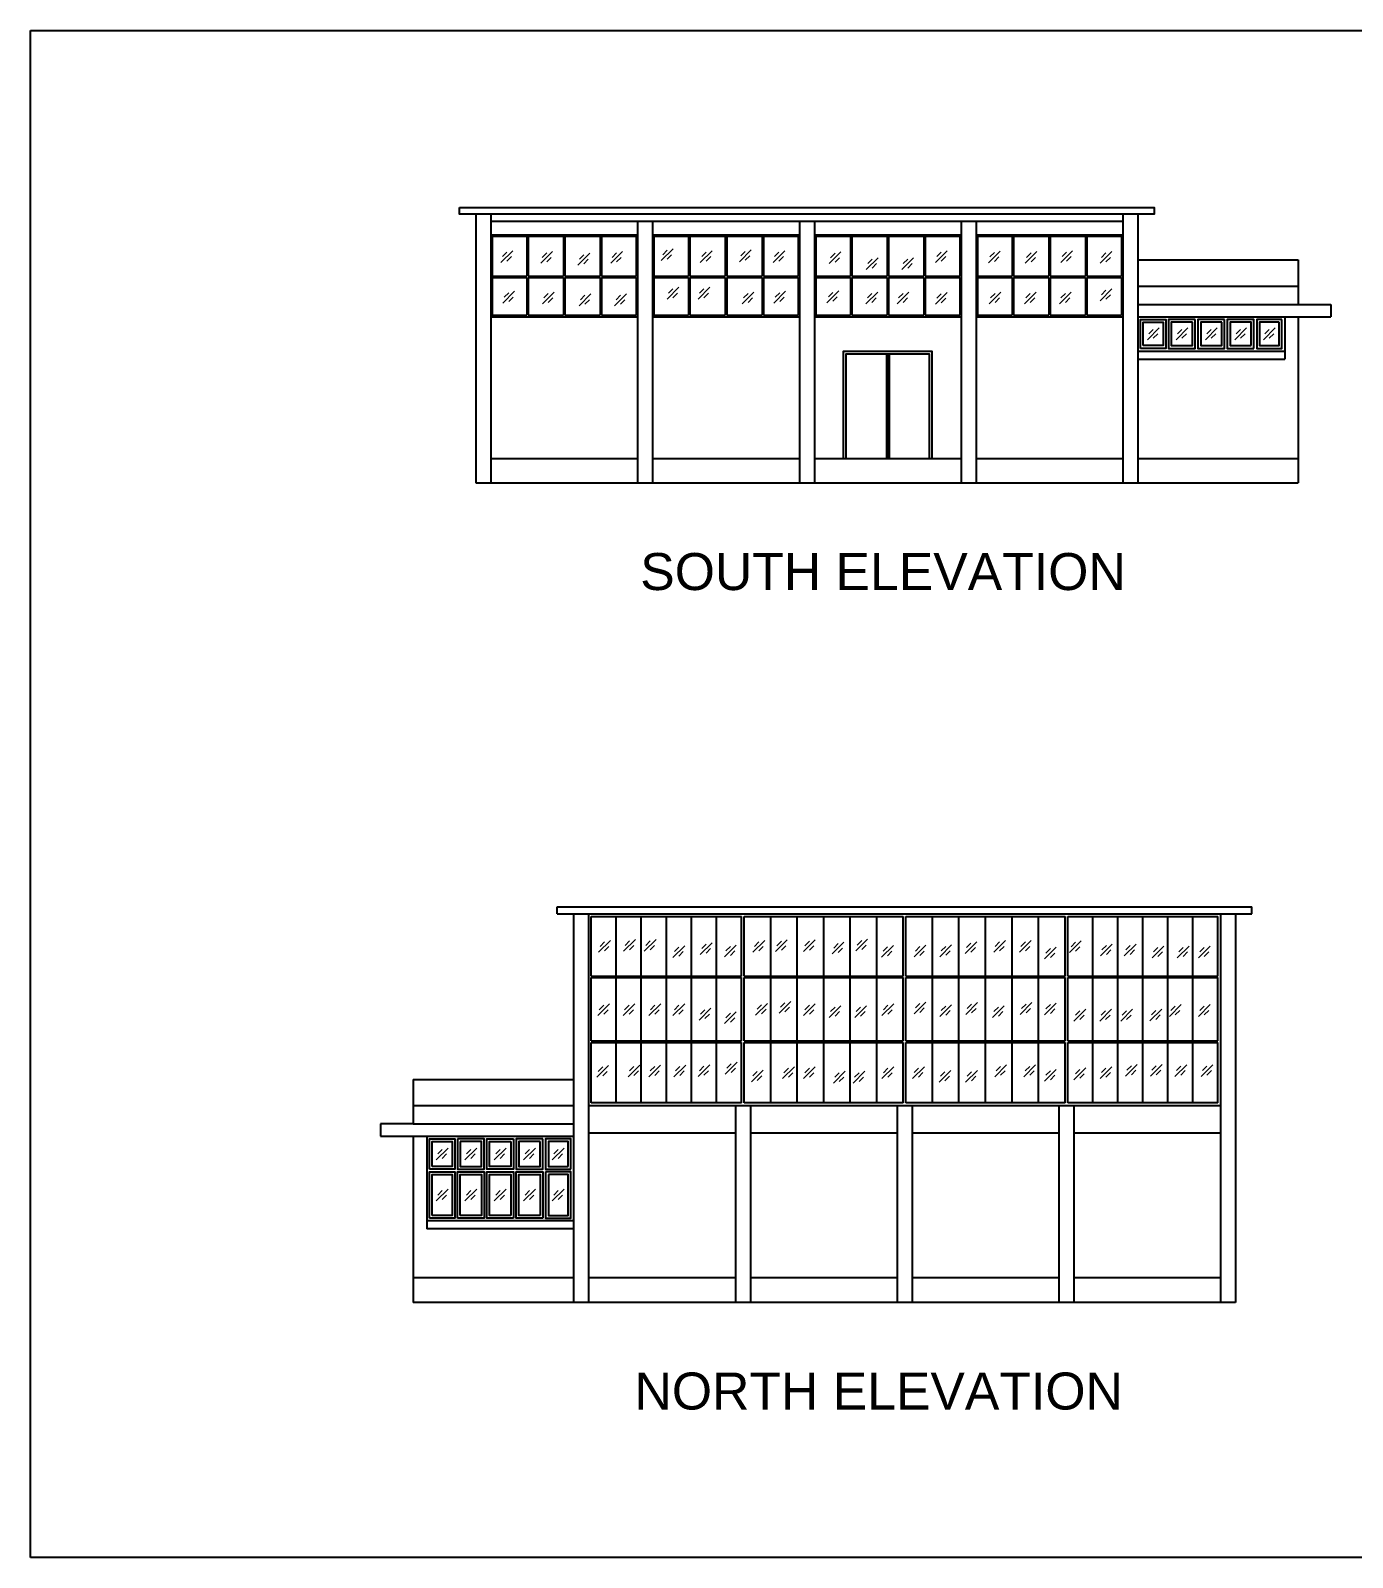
# Model space of a CAD drawing. Header units: inches. Extents: x -6800 to 96653, y -25814 to 17379.
# Drawn here: x 9906 to 10878, y -6942 to -5819 of the extents above; entities that cross this region are included whole.
import ezdxf

# ---------------------------------------------------------------- set-up
doc = ezdxf.new("R2010")
doc.units = ezdxf.units.IN
doc.header["$MEASUREMENT"] = 0
doc.linetypes.add('ACAD_ISO02W100', pattern=[15, 12, -3])
doc.layers.add('A-Windows', color=7, linetype='Continuous')
doc.layers.add('Opening elevation', color=130, linetype='Continuous', lineweight=9)
doc.layers.add('Sec line', color=7, linetype='ACAD_ISO02W100', lineweight=13)
doc.styles.get("Standard").update_dxf_attribs({"font": 'arial.ttf'})

# ---------------------------------------------------------------- blocks, each defined once
blk = doc.blocks.new('B')
at = {"layer": 'A-Windows', "true_color": 0x000000, "transparency": 33554687}
h = blk.add_hatch(dxfattribs=at)
h.set_pattern_fill('STEEL', color=18, scale=0.02)
h.set_pattern_definition([(45, (10791.404117, -2042.976396), (-0.044901281, 0.044901281), []), (45, (10791.404117, -2042.944646), (-0.044901281, 0.044901281), [])])
h.paths.add_polyline_path([(10797.9, -2042.4), (10779.5, -2042.4), (10779.5, -2043.4), (10797.9, -2043.4)])
h.paths.add_polyline_path([(10816.3, -2042.4), (10797.9, -2042.4), (10797.9, -2043.4), (10816.3, -2043.4)])
h.paths.add_polyline_path([(10834.7, -2042.4), (10816.3, -2042.4), (10816.3, -2043.4), (10834.7, -2043.4)])
h.paths.add_polyline_path([(10853.1, -2042.4), (10834.7, -2042.4), (10834.7, -2043.4), (10853.1, -2043.4)])
h.paths.add_polyline_path([(10853.1, -1994.8), (10834.7, -1994.8), (10834.7, -1995.8), (10853.1, -1995.8)])
h.paths.add_polyline_path([(10834.7, -1994.8), (10816.3, -1994.8), (10816.3, -1995.8), (10834.7, -1995.8)])
h.paths.add_polyline_path([(10816.3, -1994.8), (10797.9, -1994.8), (10797.9, -1995.8), (10816.3, -1995.8)])
h.paths.add_polyline_path([(10797.9, -1994.8), (10779.5, -1994.8), (10779.5, -1995.8), (10797.9, -1995.8)])
h.paths.add_polyline_path([(10912.6, -1994.8), (10893.1, -1994.8), (10893.1, -1995.8), (10912.6, -1995.8)])
h.paths.add_polyline_path([(10932.1, -1994.8), (10912.6, -1994.8), (10912.6, -1995.8), (10932.1, -1995.8)])
h.paths.add_polyline_path([(10951.6, -1994.8), (10932.1, -1994.8), (10932.1, -1995.8), (10951.6, -1995.8)])
h.paths.add_polyline_path([(10971.1, -1994.8), (10951.6, -1994.8), (10951.6, -1995.8), (10971.1, -1995.8)])
h.paths.add_polyline_path([(10912.6, -2042.4), (10893.1, -2042.4), (10893.1, -2043.4), (10912.6, -2043.4)])
h.paths.add_polyline_path([(10932.1, -2042.4), (10912.6, -2042.4), (10912.6, -2043.4), (10932.1, -2043.4)])
h.paths.add_polyline_path([(10951.6, -2042.4), (10932.1, -2042.4), (10932.1, -2043.4), (10951.6, -2043.4)])
h.paths.add_polyline_path([(10971.1, -2042.4), (10951.6, -2042.4), (10951.6, -2043.4), (10971.1, -2043.4)])
h.paths.add_polyline_path([(11031.6, -2042.4), (11012.1, -2042.4), (11012.1, -2043.4), (11031.6, -2043.4)])
h.paths.add_polyline_path([(11051.1, -2042.4), (11031.6, -2042.4), (11031.6, -2043.4), (11051.1, -2043.4)])
h.paths.add_polyline_path([(11070.6, -2042.4), (11051.1, -2042.4), (11051.1, -2043.4), (11070.6, -2043.4)])
h.paths.add_polyline_path([(11090.1, -2042.4), (11070.6, -2042.4), (11070.6, -2043.4), (11090.1, -2043.4)])
h.paths.add_polyline_path([(11090.1, -1994.8), (11070.6, -1994.8), (11070.6, -1995.8), (11090.1, -1995.8)])
h.paths.add_polyline_path([(11070.6, -1994.8), (11051.1, -1994.8), (11051.1, -1995.8), (11070.6, -1995.8)])
h.paths.add_polyline_path([(11051.1, -1994.8), (11031.6, -1994.8), (11031.6, -1995.8), (11051.1, -1995.8)])
h.paths.add_polyline_path([(11031.6, -1994.8), (11012.1, -1994.8), (11012.1, -1995.8), (11031.6, -1995.8)])
h.paths.add_polyline_path([(11148.4, -1994.8), (11130, -1994.8), (11130, -1995.8), (11148.4, -1995.8)])
h.paths.add_polyline_path([(11166.8, -1994.8), (11148.4, -1994.8), (11148.4, -1995.8), (11166.8, -1995.8)])
h.paths.add_polyline_path([(11185.2, -1994.8), (11166.8, -1994.8), (11166.8, -1995.8), (11185.2, -1995.8)])
h.paths.add_polyline_path([(11203.6, -1994.8), (11185.2, -1994.8), (11185.2, -1995.8), (11203.6, -1995.8)])
h.paths.add_polyline_path([(11203.6, -2042.4), (11185.2, -2042.4), (11185.2, -2043.4), (11203.6, -2043.4)])
h.paths.add_polyline_path([(11185.2, -2042.4), (11166.8, -2042.4), (11166.8, -2043.4), (11185.2, -2043.4)])
h.paths.add_polyline_path([(11166.8, -2042.4), (11148.4, -2042.4), (11148.4, -2043.4), (11166.8, -2043.4)])
h.paths.add_polyline_path([(11148.4, -2042.4), (11130, -2042.4), (11130, -2043.4), (11148.4, -2043.4)])
at = {"layer": 'A-Windows'}
for p, q in [((10736.1, -1943.8), (11247.1, -1943.8)), ((10736.1, -1948.8), (10736.1, -1943.8)), ((10736.1, -1948.8), (11247.1, -1948.8)), ((10748.1, -1948.8), (10748.1, -2234.7)), ((10759.1, -1948.8), (10759.1, -2234.7)), ((10761.1, -1950.8), (10871.6, -1950.8)), ((10761.1, -1994.8), (10761.1, -1950.8)), ((10779.5, -2088), (10779.5, -1950.8)), ((10797.9, -2088), (10797.9, -1950.8)), ((10816.3, -2088), (10816.3, -1950.8)), ((10834.7, -2088), (10834.7, -1950.8)), ((10853.1, -2088), (10853.1, -1950.8)), ((10871.6, -1994.8), (10871.6, -1950.8)), ((10873.6, -1994.8), (10873.6, -1950.8)), ((10873.6, -1950.8), (10990.6, -1950.8)), ((10893.1, -2088), (10893.1, -1950.8)), ((10912.6, -2088), (10912.6, -1950.8)), ((10932.1, -2088), (10932.1, -1950.8)), ((10951.6, -2088), (10951.6, -1950.8)), ((10971.1, -2088), (10971.1, -1950.8)), ((10990.6, -1994.8), (10990.6, -1950.8)), ((10992.6, -1994.8), (10992.6, -1950.8)), ((10992.6, -1950.8), (11109.6, -1950.8)), ((11012.1, -2088), (11012.1, -1950.8)), ((11031.6, -2088), (11031.6, -1950.8)), ((11051.1, -2088), (11051.1, -1950.8)), ((11070.6, -2088), (11070.6, -1950.8)), ((11090.1, -2088), (11090.1, -1950.8)), ((11109.6, -1994.8), (11109.6, -1950.8)), ((11111.6, -1994.8), (11111.6, -1950.8)), ((11111.6, -1950.8), (11222.1, -1950.8)), ((11130, -2088), (11130, -1950.8)), ((11148.4, -2088), (11148.4, -1950.8)), ((11166.8, -2088), (11166.8, -1950.8)), ((11185.2, -2088), (11185.2, -1950.8)), ((11203.6, -2088), (11203.6, -1950.8)), ((11222.1, -1994.8), (11222.1, -1950.8)), ((11224.1, -1948.8), (11224.1, -2234.7)), ((11235.1, -1948.8), (11235.1, -2234.7)), ((11247.1, -1948.8), (11247.1, -1943.8)), ((10761.1, -1994.8), (10871.6, -1994.8)), ((10761.1, -1995.8), (10871.6, -1995.8)), ((10761.1, -2042.4), (10761.1, -1995.8)), ((10871.6, -2042.4), (10871.6, -1995.8)), ((10873.6, -1994.8), (10990.6, -1994.8)), ((10873.6, -2042.4), (10873.6, -1995.8)), ((10873.6, -1995.8), (10990.6, -1995.8)), ((10990.6, -2042.4), (10990.6, -1995.8)), ((10992.6, -1994.8), (11109.6, -1994.8)), ((10992.6, -2042.4), (10992.6, -1995.8)), ((10992.6, -1995.8), (11109.6, -1995.8)), ((11109.6, -2042.4), (11109.6, -1995.8)), ((11111.6, -1994.8), (11222.1, -1994.8)), ((11111.6, -2042.4), (11111.6, -1995.8)), ((11111.6, -1995.8), (11222.1, -1995.8)), ((11222.1, -2042.4), (11222.1, -1995.8)), ((10761.1, -2042.4), (10871.6, -2042.4)), ((10761.1, -2043.4), (10871.6, -2043.4)), ((10761.1, -2088), (10761.1, -2043.4)), ((10871.6, -2088), (10871.6, -2043.4)), ((10873.6, -2042.4), (10990.6, -2042.4)), ((10873.6, -2088), (10873.6, -2043.4)), ((10873.6, -2043.4), (10990.6, -2043.4)), ((10990.6, -2042.4), (10990.6, -2034.9)), ((10990.6, -2088), (10990.6, -2043.4)), ((10990.6, -2061.7), (10990.6, -2043.4)), ((10992.6, -2042.4), (11109.6, -2042.4)), ((10992.6, -2088), (10992.6, -2043.4)), ((10992.6, -2043.4), (11109.6, -2043.4)), ((11109.6, -2042.4), (11109.6, -2034.9)), ((11109.6, -2088), (11109.6, -2043.4)), ((11109.6, -2061.7), (11109.6, -2043.4)), ((11111.6, -2042.4), (11222.1, -2042.4)), ((11111.6, -2088), (11111.6, -2043.4)), ((11111.6, -2043.4), (11222.1, -2043.4)), ((11222.1, -2088), (11222.1, -2043.4)), ((10871.6, -2088), (10871.6, -2062.7)), ((10873.6, -2088), (10873.6, -2062.7)), ((10630.1, -2070.7), (10630.1, -2103.4)), ((10630.1, -2070.7), (10748.1, -2070.7)), ((10871.6, -2088), (10761.1, -2088)), ((10878.1, -2088), (10873.6, -2088)), ((10990.6, -2088), (10878.1, -2088)), ((11109.6, -2088), (10992.6, -2088)), ((11116.1, -2088), (11111.6, -2088)), ((11222.1, -2088), (11116.1, -2088)), ((10630.1, -2089.9), (10748.1, -2089.9)), ((10748.1, -2090), (10630.1, -2090)), ((10759.1, -2089.9), (11224.1, -2089.9)), ((10878.1, -2090), (10759.1, -2090)), ((10867.1, -2090), (10867.1, -2234.7)), ((10878.1, -2090), (10872.6, -2090)), ((10873.6, -2090), (10873.6, -2089.9)), ((10878.1, -2090), (10878.1, -2234.7)), ((11116.1, -2090), (10878.1, -2090)), ((10986.1, -2090), (10986.1, -2234.7)), ((10997.1, -2090), (10997.1, -2234.7)), ((11105.1, -2090), (11105.1, -2234.7)), ((11116.1, -2090), (11116.1, -2234.7)), ((11224.1, -2090), (11116.1, -2090)), ((10630.1, -2103.4), (10606.1, -2103.4)), ((10606.1, -2103.4), (10606.1, -2112.4)), ((10630.1, -2103.4), (10748.1, -2103.4)), ((10867.1, -2110.2), (10759.1, -2110.2)), ((10986.1, -2110.2), (10878.1, -2110.2)), ((11105.1, -2110.2), (10997.1, -2110.2)), ((11224.1, -2110.2), (11116.1, -2110.2)), ((10606.1, -2112.4), (10630.1, -2112.4)), ((10630.1, -2112.4), (10630.1, -2234.7)), ((10630.1, -2112.4), (10630.1, -2234.7)), ((10630.1, -2112.4), (10748.1, -2112.4)), ((10640.1, -2112.4), (10640.1, -2174.7)), ((10748.1, -2112.4), (10748.1, -2136.7)), ((10748.1, -2174.7), (10640.1, -2174.7)), ((10640.1, -2174.7), (10640.1, -2180.7)), ((10748.1, -2180.7), (10640.1, -2180.7)), ((10748.1, -2216.7), (10630.1, -2216.7)), ((10867.1, -2216.7), (10759.1, -2216.7)), ((10986.1, -2216.7), (10878.1, -2216.7)), ((11105.1, -2216.7), (10997.1, -2216.7)), ((11224.1, -2216.7), (11116.1, -2216.7)), ((11235.1, -2234.7), (10630.1, -2234.7))]:
    blk.add_line(p, q, dxfattribs=at)
for points in [[(10642.1, -2136.7), (10642.1, -2114.4), (10660.7, -2114.4), (10660.7, -2136.7)], [(10644.1, -2134.7), (10644.1, -2116.4), (10658.7, -2116.4), (10658.7, -2134.7)], [(10662.7, -2114.4), (10662.7, -2136.7), (10682.3, -2136.7), (10682.3, -2114.4)], [(10664.7, -2116.4), (10664.7, -2134.7), (10680.3, -2134.7), (10680.3, -2116.4)], [(10703.9, -2114.4), (10703.9, -2136.7), (10684.3, -2136.7), (10684.3, -2114.4)], [(10701.9, -2116.4), (10701.9, -2134.7), (10686.3, -2134.7), (10686.3, -2116.4)], [(10725.5, -2114.4), (10705.9, -2114.4), (10705.9, -2136.7), (10725.5, -2136.7)], [(10723.5, -2116.4), (10707.9, -2116.4), (10707.9, -2134.7), (10723.5, -2134.7)], [(10746.1, -2136.7), (10746.1, -2114.4), (10727.5, -2114.4), (10727.5, -2136.7)], [(10744.1, -2134.7), (10744.1, -2116.4), (10729.5, -2116.4), (10729.5, -2134.7)], [(10642.1, -2172.7), (10642.1, -2138.7), (10660.7, -2138.7), (10660.7, -2172.7)], [(10644.1, -2170.7), (10644.1, -2140.7), (10658.7, -2140.7), (10658.7, -2170.7)], [(10662.7, -2172.7), (10662.7, -2138.7), (10682.3, -2138.7), (10682.3, -2172.7)], [(10664.7, -2170.7), (10664.7, -2140.7), (10680.3, -2140.7), (10680.3, -2170.7)], [(10703.9, -2172.7), (10684.3, -2172.7), (10684.3, -2138.7), (10703.9, -2138.7)], [(10701.9, -2170.7), (10686.3, -2170.7), (10686.3, -2140.7), (10701.9, -2140.7)], [(10725.5, -2172.7), (10705.9, -2172.7), (10705.9, -2138.7), (10725.5, -2138.7)], [(10723.5, -2170.7), (10707.9, -2170.7), (10707.9, -2140.7), (10723.5, -2140.7)], [(10727.5, -2138.7), (10727.5, -2172.7), (10746.1, -2172.7), (10746.1, -2138.7)], [(10729.5, -2140.7), (10729.5, -2170.7), (10744.1, -2170.7), (10744.1, -2140.7)]]:
    blk.add_lwpolyline(points, close=True, dxfattribs=at)
at = {"layer": 'Opening elevation', "transparency": 33554628}
for p, q in [((10766.4, -1977.1), (10775.1, -1968.5)), ((10767.5, -1972.8), (10770.7, -1969.5)), ((10770.7, -1976.1), (10774, -1972.8)), ((10784.8, -1976.4), (10793.5, -1967.8)), ((10785.9, -1972.1), (10789.2, -1968.8)), ((10789.2, -1975.4), (10792.4, -1972.1)), ((10800.1, -1976.4), (10808.7, -1967.8)), ((10801.1, -1972.1), (10804.4, -1968.8)), ((10804.4, -1975.4), (10807.7, -1972.1)), ((10821.1, -1981), (10829.8, -1972.4)), ((10822.2, -1976.7), (10825.4, -1973.4)), ((10825.4, -1980), (10828.7, -1976.7)), ((10841.2, -1978.7), (10849.9, -1970.1)), ((10842.3, -1974.4), (10845.6, -1971.1)), ((10845.6, -1977.7), (10848.8, -1974.4)), ((10859.1, -1980.5), (10867.7, -1971.8)), ((10860.1, -1976.1), (10863.4, -1972.8)), ((10863.4, -1979.4), (10866.7, -1976.1)), ((10880, -1977.1), (10888.7, -1968.5)), ((10881.1, -1972.8), (10884.4, -1969.5)), ((10884.4, -1976.1), (10887.6, -1972.8)), ((10896.6, -1976.7), (10905.2, -1968)), ((10897.6, -1972.3), (10900.9, -1969.1)), ((10900.9, -1975.6), (10904.2, -1972.3)), ((10917.2, -1976.7), (10925.8, -1968)), ((10918.2, -1972.3), (10921.5, -1969.1)), ((10921.5, -1975.6), (10924.8, -1972.3)), ((10938.3, -1978.4), (10947, -1969.8)), ((10939.4, -1974.1), (10942.7, -1970.8)), ((10942.7, -1977.4), (10946, -1974.1)), ((10955.8, -1976.1), (10964.4, -1967.4)), ((10956.8, -1971.8), (10960.1, -1968.5)), ((10960.1, -1975), (10963.4, -1971.8)), ((10974.6, -1980.7), (10983.3, -1972.1)), ((10975.7, -1976.4), (10979, -1973.1)), ((10979, -1979.7), (10982.2, -1976.4)), ((10998.5, -1980.6), (11007.2, -1971.9)), ((10999.6, -1976.3), (11002.9, -1973)), ((11002.9, -1979.5), (11006.1, -1976.3)), ((11017.5, -1980.4), (11026.2, -1971.7)), ((11018.6, -1976.1), (11021.8, -1972.8)), ((11021.8, -1979.3), (11025.1, -1976.1)), ((11036.1, -1978), (11044.7, -1969.4)), ((11037.1, -1973.7), (11040.4, -1970.4)), ((11040.4, -1977), (11043.7, -1973.7)), ((11057.2, -1977.1), (11065.9, -1968.5)), ((11058.3, -1972.8), (11061.5, -1969.5)), ((11061.5, -1976.1), (11064.8, -1972.8)), ((11076.1, -1977.1), (11084.8, -1968.5)), ((11077.2, -1972.8), (11080.5, -1969.5)), ((11080.5, -1976.1), (11083.7, -1972.8)), ((11094.5, -1982), (11103.2, -1973.4)), ((11095.6, -1977.7), (11098.9, -1974.4)), ((11113, -1977.4), (11121.6, -1968.8)), ((11114, -1973.1), (11117.3, -1969.8)), ((11117.3, -1976.4), (11120.6, -1973.1)), ((11135.7, -1979.8), (11144.4, -1971.1)), ((11136.8, -1975.4), (11140, -1972.2)), ((11140, -1978.7), (11143.3, -1975.4)), ((11153.2, -1979.8), (11161.9, -1971.1)), ((11154.3, -1975.4), (11157.5, -1972.2)), ((11157.5, -1978.7), (11160.8, -1975.4)), ((11173.6, -1981.2), (11182.2, -1972.6)), ((11174.6, -1976.9), (11177.9, -1973.6)), ((11192.2, -1981.2), (11200.9, -1972.6)), ((11193.3, -1976.9), (11196.6, -1973.6)), ((11207.7, -1981.2), (11216.3, -1972.6)), ((11208.7, -1976.9), (11212, -1973.6)), ((11098.9, -1981), (11102.1, -1977.7)), ((11177.9, -1980.2), (11181.2, -1976.9)), ((11196.6, -1980.2), (11199.8, -1976.9)), ((11212, -1980.2), (11215.3, -1976.9)), ((10765.8, -2023.7), (10774.5, -2015)), ((10766.9, -2019.4), (10770.2, -2016.1)), ((10770.2, -2022.6), (10773.4, -2019.4)), ((10784.5, -2023.7), (10793.2, -2015)), ((10785.6, -2019.4), (10788.9, -2016.1)), ((10788.9, -2022.6), (10792.1, -2019.4)), ((10803.5, -2023.7), (10812.2, -2015)), ((10804.6, -2019.4), (10807.9, -2016.1)), ((10807.9, -2022.6), (10811.1, -2019.4)), ((10821.1, -2023.7), (10829.8, -2015)), ((10822.2, -2019.4), (10825.4, -2016.1)), ((10825.4, -2022.6), (10828.7, -2019.4)), ((10840.4, -2027), (10849, -2018.3)), ((10841.4, -2022.6), (10844.7, -2019.4)), ((10859.1, -2029.6), (10867.7, -2021)), ((10882, -2023.4), (10890.7, -2014.8)), ((10883.1, -2019.1), (10886.4, -2015.8)), ((10886.4, -2022.4), (10889.7, -2019.1)), ((10899.2, -2021.9), (10907.8, -2013.3)), ((10900.2, -2017.6), (10903.5, -2014.3)), ((10903.5, -2020.9), (10906.8, -2017.6)), ((10917.2, -2023.7), (10925.8, -2015)), ((10918.2, -2019.4), (10921.5, -2016.1)), ((10921.5, -2022.6), (10924.8, -2019.4)), ((10936, -2025.1), (10944.7, -2016.5)), ((10937.1, -2020.8), (10940.4, -2017.5)), ((10940.4, -2024.1), (10943.6, -2020.8)), ((10954.9, -2025.1), (10963.6, -2016.5)), ((10956, -2020.8), (10959.2, -2017.5)), ((10959.2, -2024.1), (10962.5, -2020.8)), ((10974.9, -2023.7), (10983.6, -2015)), ((10976, -2019.4), (10979.2, -2016.1)), ((10979.2, -2022.6), (10982.5, -2019.4)), ((10998.5, -2022.4), (11007.2, -2013.8)), ((10999.6, -2018.1), (11002.9, -2014.8)), ((11002.9, -2021.4), (11006.1, -2018.1)), ((11017.5, -2024.5), (11026.2, -2015.8)), ((11018.6, -2020.1), (11021.8, -2016.8)), ((11021.8, -2023.4), (11025.1, -2020.1)), ((11036.6, -2022.8), (11045.3, -2014.1)), ((11037.7, -2018.5), (11040.9, -2015.2)), ((11040.9, -2021.7), (11044.2, -2018.5)), ((11056.3, -2025.2), (11064.9, -2016.5)), ((11057.3, -2020.8), (11060.6, -2017.6)), ((11060.6, -2024.1), (11063.9, -2020.8)), ((11076.7, -2022.8), (11085.3, -2014.1)), ((11077.7, -2018.5), (11081, -2015.2)), ((11081, -2021.7), (11084.3, -2018.5)), ((11094.5, -2023.2), (11103.2, -2014.5)), ((11095.6, -2018.8), (11098.9, -2015.6)), ((11098.9, -2022.1), (11102.1, -2018.8)), ((11116.2, -2027.8), (11124.9, -2019.1)), ((11117.2, -2023.5), (11120.5, -2020.2)), ((11135.1, -2027.8), (11143.8, -2019.1)), ((11136.2, -2023.5), (11139.5, -2020.2)), ((11150.6, -2027.8), (11159.2, -2019.1)), ((11151.6, -2023.5), (11154.9, -2020.2)), ((11172.1, -2027.6), (11180.8, -2018.9)), ((11173.2, -2023.2), (11176.5, -2020)), ((11186.4, -2024.3), (11195.1, -2015.6)), ((11187.5, -2020), (11190.7, -2016.7)), ((11190.7, -2023.2), (11194, -2020)), ((11207.7, -2024.3), (11216.3, -2015.6)), ((11208.7, -2020), (11212, -2016.7)), ((11212, -2023.2), (11215.3, -2020)), ((10844.7, -2025.9), (10848, -2022.6)), ((10860.1, -2025.3), (10863.4, -2022)), ((10863.4, -2028.6), (10866.7, -2025.3)), ((11120.5, -2026.7), (11123.8, -2023.5)), ((11139.5, -2026.7), (11142.7, -2023.5)), ((11154.9, -2026.7), (11158.2, -2023.5)), ((11176.5, -2026.5), (11179.7, -2023.2)), ((10765.2, -2069.1), (10773.8, -2060.5)), ((10766.2, -2064.8), (10769.5, -2061.5)), ((10769.5, -2068.1), (10772.8, -2064.8)), ((10788.1, -2068.8), (10796.8, -2060.1)), ((10789.2, -2064.4), (10792.5, -2061.2)), ((10792.5, -2067.7), (10795.7, -2064.4)), ((10803.5, -2068.8), (10812.1, -2060.1)), ((10804.5, -2064.4), (10807.8, -2061.2)), ((10807.8, -2067.7), (10811.1, -2064.4)), ((10821.9, -2068.8), (10830.6, -2060.1)), ((10823, -2064.4), (10826.2, -2061.2)), ((10826.2, -2067.7), (10829.5, -2064.4)), ((10839.6, -2068.6), (10848.3, -2059.9)), ((10840.7, -2064.3), (10843.9, -2061)), ((10843.9, -2067.5), (10847.2, -2064.3)), ((10859.7, -2066.8), (10868.3, -2058.1)), ((10860.7, -2062.5), (10864, -2059.2)), ((10864, -2065.7), (10867.3, -2062.5)), ((10878.9, -2072.4), (10887.5, -2063.8)), ((10879.9, -2068.1), (10883.2, -2064.8)), ((10901.8, -2070.1), (10910.5, -2061.5)), ((10902.8, -2065.8), (10906.1, -2062.5)), ((10906.1, -2069.1), (10909.4, -2065.8)), ((10917.2, -2070.1), (10925.8, -2061.5)), ((10918.2, -2065.8), (10921.5, -2062.5)), ((10921.5, -2069.1), (10924.8, -2065.8)), ((10939.2, -2073.4), (10947.9, -2064.7)), ((10940.3, -2069.1), (10943.5, -2065.8)), ((10953.7, -2073.4), (10962.4, -2064.7)), ((10954.8, -2069.1), (10958.1, -2065.8)), ((10974.9, -2070.1), (10983.6, -2061.5)), ((10976, -2065.8), (10979.2, -2062.5)), ((10979.2, -2069.1), (10982.5, -2065.8)), ((10997.5, -2070), (11006.2, -2061.3)), ((10998.6, -2065.7), (11001.9, -2062.4)), ((11001.9, -2068.9), (11005.1, -2065.7)), ((11017, -2072.7), (11025.7, -2064.1)), ((11018, -2068.4), (11021.3, -2065.1)), ((11036.4, -2072.7), (11045.1, -2064.1)), ((11037.5, -2068.4), (11040.8, -2065.1)), ((11057.9, -2068.7), (11066.6, -2060)), ((11059, -2064.3), (11062.2, -2061.1)), ((11062.2, -2067.6), (11065.5, -2064.3)), ((11079.4, -2068.7), (11088, -2060)), ((11080.4, -2064.3), (11083.7, -2061.1)), ((11083.7, -2067.6), (11087, -2064.3)), ((11094.5, -2071.9), (11103.1, -2063.3)), ((11095.5, -2067.6), (11098.8, -2064.3)), ((11116.2, -2070.9), (11124.9, -2062.2)), ((11117.2, -2066.6), (11120.5, -2063.3)), ((11120.5, -2069.8), (11123.8, -2066.6)), ((11135.4, -2070), (11144.1, -2061.4)), ((11136.5, -2065.7), (11139.7, -2062.4)), ((11139.7, -2069), (11143, -2065.7)), ((11154.1, -2068.3), (11162.7, -2059.6)), ((11155.1, -2063.9), (11158.4, -2060.7)), ((11158.4, -2067.2), (11161.7, -2063.9)), ((11172.4, -2068.3), (11181.1, -2059.6)), ((11173.5, -2063.9), (11176.7, -2060.7)), ((11176.7, -2067.2), (11180, -2063.9)), ((11190.5, -2068.6), (11199.1, -2059.9)), ((11191.5, -2064.2), (11194.8, -2061)), ((11194.8, -2067.5), (11198.1, -2064.2)), ((11209.7, -2068.6), (11218.4, -2059.9)), ((11210.8, -2064.2), (11214, -2061)), ((11214, -2067.5), (11217.3, -2064.2)), ((10883.2, -2071.4), (10886.5, -2068.1)), ((10943.5, -2072.3), (10946.8, -2069.1)), ((10958.1, -2072.3), (10961.3, -2069.1)), ((11021.3, -2071.7), (11024.6, -2068.4)), ((11040.8, -2071.7), (11044, -2068.4)), ((11098.8, -2070.9), (11102.1, -2067.6)), ((10647, -2129.9), (10655.7, -2121.2)), ((10648.1, -2125.5), (10651.4, -2122.3)), ((10668.1, -2129.9), (10676.8, -2121.2)), ((10669.2, -2125.5), (10672.5, -2122.3)), ((10689.7, -2129.9), (10698.4, -2121.2)), ((10690.8, -2125.5), (10694.1, -2122.3)), ((10711.3, -2129.9), (10720, -2121.2)), ((10712.4, -2125.5), (10715.7, -2122.3)), ((10732.4, -2129.9), (10741.1, -2121.2)), ((10733.5, -2125.5), (10736.8, -2122.3)), ((10651.4, -2128.8), (10654.6, -2125.5)), ((10672.5, -2128.8), (10675.7, -2125.5)), ((10694.1, -2128.8), (10697.3, -2125.5)), ((10715.7, -2128.8), (10718.9, -2125.5)), ((10736.8, -2128.8), (10740, -2125.5)), ((10647, -2160), (10655.7, -2151.4)), ((10648.1, -2155.7), (10651.4, -2152.4)), ((10651.4, -2159), (10654.6, -2155.7)), ((10668.1, -2160), (10676.8, -2151.4)), ((10669.2, -2155.7), (10672.5, -2152.4)), ((10672.5, -2159), (10675.7, -2155.7)), ((10689.7, -2160), (10698.4, -2151.4)), ((10690.8, -2155.7), (10694.1, -2152.4)), ((10694.1, -2159), (10697.3, -2155.7)), ((10711.3, -2160), (10720, -2151.4)), ((10712.4, -2155.7), (10715.7, -2152.4)), ((10715.7, -2159), (10718.9, -2155.7)), ((10732.4, -2160), (10741.1, -2151.4)), ((10733.5, -2155.7), (10736.8, -2152.4)), ((10736.8, -2159), (10740, -2155.7))]:
    blk.add_line(p, q, dxfattribs=at)
at = {"layer": 'A-Windows'}
blk.add_text('NORTH ELEVATION', height=27.229, dxfattribs=at).set_placement((10792.9, -2313.5))

msp = doc.modelspace()

# ---------------------------------------------------------------- linework, layer by layer
for p, q in [((9905.6, -5818.7), (11489.6, -5818.7)), ((9905.6, -6941.9), (9905.6, -5818.7)), ((11489.6, -6941.9), (9905.6, -6941.9))]:
    msp.add_line(p, q)
at = {"layer": 'A-Windows'}
for p, q in [((10718.7, -5948.8), (10720.2, -5948.8)), ((10233.2, -5953.8), (10233.2, -6151.5)), ((10244.2, -5953.8), (10244.2, -6151.5)), ((10244.2, -5959), (10363.2, -5959)), ((10352.2, -5959), (10352.2, -6151.5)), ((10363.2, -5959), (10363.2, -6151.5)), ((10363.2, -5959), (10482.2, -5959)), ((10471.2, -5959), (10471.2, -6151.5)), ((10482.2, -5959), (10482.2, -6151.5)), ((10482.2, -5959), (10601.2, -5959)), ((10590.2, -5959), (10590.2, -6151.5)), ((10601.2, -5959), (10601.2, -6151.5)), ((10601.2, -5959), (10709.2, -5959)), ((10709.2, -5953.8), (10709.2, -6151.5)), ((10720.2, -5953.8), (10720.2, -6151.5)), ((10720.2, -5954.1), (10720.2, -6133.5)), ((10244.2, -5969), (10352.2, -5969)), ((10245.2, -5970), (10245.2, -5999.5)), ((10245.2, -5970), (10270.7, -5970)), ((10270.7, -5970), (10270.7, -5999.5)), ((10271.7, -5970), (10271.7, -5999.5)), ((10271.7, -5970), (10297.7, -5970)), ((10297.7, -5970), (10297.7, -5999.5)), ((10298.7, -5970), (10298.7, -5999.5)), ((10298.7, -5970), (10324.7, -5970)), ((10324.7, -5970), (10324.7, -5999.5)), ((10325.7, -5970), (10325.7, -5999.5)), ((10325.7, -5970), (10351.2, -5970)), ((10351.2, -5970), (10351.2, -5999.5)), ((10363.2, -5969), (10471.2, -5969)), ((10363.2, -5969), (10471.2, -5969)), ((10364.2, -5970), (10364.2, -5999.5)), ((10364.2, -5970), (10389.7, -5970)), ((10389.7, -5970), (10389.7, -5999.5)), ((10390.7, -5970), (10390.7, -5999.5)), ((10390.7, -5970), (10416.7, -5970)), ((10416.7, -5970), (10416.7, -5999.5)), ((10417.7, -5970), (10417.7, -5999.5)), ((10417.7, -5970), (10443.7, -5970)), ((10443.7, -5970), (10443.7, -5999.5)), ((10444.7, -5970), (10444.7, -5999.5)), ((10444.7, -5970), (10470.2, -5970)), ((10470.2, -5970), (10470.2, -5999.5)), ((10482.2, -5969), (10590.2, -5969)), ((10482.2, -5969), (10590.2, -5969)), ((10483.2, -5970), (10483.2, -5999.5)), ((10483.2, -5970), (10508.7, -5970)), ((10508.7, -5970), (10508.7, -5999.5)), ((10509.7, -5970), (10509.7, -5999.5)), ((10509.7, -5970), (10535.7, -5970)), ((10535.7, -5970), (10535.7, -5999.5)), ((10536.7, -5970), (10536.7, -5999.5)), ((10536.7, -5970), (10562.7, -5970)), ((10562.7, -5970), (10562.7, -5999.5)), ((10563.7, -5970), (10563.7, -5999.5)), ((10563.7, -5970), (10589.2, -5970)), ((10589.2, -5970), (10589.2, -5999.5)), ((10601.2, -5969), (10709.2, -5969)), ((10601.2, -5969), (10709.2, -5969)), ((10602.2, -5970), (10602.2, -5999.5)), ((10602.2, -5970), (10627.7, -5970)), ((10627.7, -5970), (10627.7, -5999.5)), ((10628.7, -5970), (10628.7, -5999.5)), ((10628.7, -5970), (10654.7, -5970)), ((10654.7, -5970), (10654.7, -5999.5)), ((10655.7, -5970), (10655.7, -5999.5)), ((10655.7, -5970), (10681.7, -5970)), ((10681.7, -5970), (10681.7, -5999.5)), ((10682.7, -5970), (10682.7, -5999.5)), ((10682.7, -5970), (10708.2, -5970)), ((10708.2, -5970), (10708.2, -5999.5)), ((10720.2, -5987.5), (10838.2, -5987.5)), ((10838.2, -5987.5), (10838.2, -6020.2)), ((10245.2, -5999.5), (10270.7, -5999.5)), ((10245.2, -6000.5), (10245.2, -6028.2)), ((10245.2, -6000.5), (10270.7, -6000.5)), ((10270.7, -6000.5), (10270.7, -6028.2)), ((10271.7, -5999.5), (10297.7, -5999.5)), ((10271.7, -6000.5), (10271.7, -6028.2)), ((10271.7, -6000.5), (10297.7, -6000.5)), ((10297.7, -6000.5), (10297.7, -6028.2)), ((10298.7, -5999.5), (10324.7, -5999.5)), ((10298.7, -6000.5), (10298.7, -6028.2)), ((10298.7, -6000.5), (10324.7, -6000.5)), ((10324.7, -6000.5), (10324.7, -6028.2)), ((10325.7, -5999.5), (10351.2, -5999.5)), ((10325.7, -6000.5), (10325.7, -6028.2)), ((10325.7, -6000.5), (10351.2, -6000.5)), ((10351.2, -6000.5), (10351.2, -6028.2)), ((10364.2, -5999.5), (10389.7, -5999.5)), ((10364.2, -6000.5), (10364.2, -6028.2)), ((10364.2, -6000.5), (10389.7, -6000.5)), ((10389.7, -6000.5), (10389.7, -6028.2)), ((10390.7, -5999.5), (10416.7, -5999.5)), ((10390.7, -6000.5), (10390.7, -6028.2)), ((10390.7, -6000.5), (10416.7, -6000.5)), ((10416.7, -6000.5), (10416.7, -6028.2)), ((10417.7, -5999.5), (10443.7, -5999.5)), ((10417.7, -6000.5), (10417.7, -6028.2)), ((10417.7, -6000.5), (10443.7, -6000.5)), ((10443.7, -6000.5), (10443.7, -6028.2)), ((10444.7, -5999.5), (10470.2, -5999.5)), ((10444.7, -6000.5), (10444.7, -6028.2)), ((10444.7, -6000.5), (10470.2, -6000.5)), ((10470.2, -6000.5), (10470.2, -6028.2)), ((10483.2, -5999.5), (10508.7, -5999.5)), ((10483.2, -6000.5), (10483.2, -6028.2)), ((10483.2, -6000.5), (10508.7, -6000.5)), ((10508.7, -6000.5), (10508.7, -6028.2)), ((10509.7, -5999.5), (10535.7, -5999.5)), ((10509.7, -6000.5), (10509.7, -6028.2)), ((10509.7, -6000.5), (10535.7, -6000.5)), ((10535.7, -6000.5), (10535.7, -6028.2)), ((10536.7, -5999.5), (10562.7, -5999.5)), ((10536.7, -6000.5), (10536.7, -6028.2)), ((10536.7, -6000.5), (10562.7, -6000.5)), ((10562.7, -6000.5), (10562.7, -6028.2)), ((10563.7, -5999.5), (10589.2, -5999.5)), ((10563.7, -6000.5), (10563.7, -6028.2)), ((10563.7, -6000.5), (10589.2, -6000.5)), ((10589.2, -6000.5), (10589.2, -6028.2)), ((10602.2, -5999.5), (10627.7, -5999.5)), ((10602.2, -6000.5), (10602.2, -6028.2)), ((10602.2, -6000.5), (10627.7, -6000.5)), ((10627.7, -6000.5), (10627.7, -6028.2)), ((10628.7, -5999.5), (10654.7, -5999.5)), ((10628.7, -6000.5), (10628.7, -6028.2)), ((10628.7, -6000.5), (10654.7, -6000.5)), ((10654.7, -6000.5), (10654.7, -6028.2)), ((10655.7, -5999.5), (10681.7, -5999.5)), ((10655.7, -6000.5), (10655.7, -6028.2)), ((10655.7, -6000.5), (10681.7, -6000.5)), ((10681.7, -6000.5), (10681.7, -6028.2)), ((10682.7, -5999.5), (10708.2, -5999.5)), ((10682.7, -6000.5), (10682.7, -6028.2)), ((10682.7, -6000.5), (10708.2, -6000.5)), ((10708.2, -6000.5), (10708.2, -6028.2)), ((10720.2, -6006.7), (10838.2, -6006.7)), ((10720.2, -6020.2), (10862.2, -6020.2)), ((10862.2, -6020.2), (10862.2, -6029.2)), ((10244.2, -6029.2), (10352.2, -6029.2)), ((10245.2, -6028.2), (10270.7, -6028.2)), ((10271.7, -6028.2), (10297.7, -6028.2)), ((10298.7, -6028.2), (10324.7, -6028.2)), ((10325.7, -6028.2), (10351.2, -6028.2)), ((10363.2, -6029.2), (10471.2, -6029.2)), ((10364.2, -6028.2), (10389.7, -6028.2)), ((10390.7, -6028.2), (10416.7, -6028.2)), ((10417.7, -6028.2), (10443.7, -6028.2)), ((10444.7, -6028.2), (10470.2, -6028.2)), ((10482.2, -6029.2), (10590.2, -6029.2)), ((10483.2, -6028.2), (10508.7, -6028.2)), ((10509.7, -6028.2), (10535.7, -6028.2)), ((10536.7, -6028.2), (10562.7, -6028.2)), ((10563.7, -6028.2), (10589.2, -6028.2)), ((10601.2, -6029.2), (10709.2, -6029.2)), ((10602.2, -6028.2), (10627.7, -6028.2)), ((10628.7, -6028.2), (10654.7, -6028.2)), ((10655.7, -6028.2), (10681.7, -6028.2)), ((10682.7, -6028.2), (10708.2, -6028.2)), ((10720.2, -6029.2), (10862.2, -6029.2)), ((10720.2, -6029.2), (10720.2, -6054.5)), ((10828.2, -6029.2), (10828.2, -6054.5)), ((10838.2, -6029.2), (10838.2, -6151.5)), ((10535.2, -6056.5), (10535.2, -6133.5)), ((10536.2, -6056.5), (10536.2, -6133.5)), ((10537.2, -6056.5), (10537.2, -6133.5)), ((10720.2, -6054.5), (10828.2, -6054.5)), ((10720.2, -6060.5), (10828.2, -6060.5)), ((10824.2, -6054.5), (10828.2, -6054.5)), ((10828.2, -6054.5), (10828.2, -6060.5)), ((10244.2, -6133.5), (10352.2, -6133.5)), ((10363.2, -6133.5), (10471.2, -6133.5)), ((10482.2, -6133.5), (10590.2, -6133.5)), ((10601.2, -6133.5), (10709.2, -6133.5)), ((10720.2, -6133.5), (10838.2, -6133.5)), ((10233.2, -6151.5), (10838.2, -6151.5))]:
    msp.add_line(p, q, dxfattribs=at)
for points in [[(10221.2, -5948.8), (10233.2, -5948.8), (10732.2, -5948.8), (10732.2, -5953.8), (10221.2, -5953.8)], [(10722.2, -6052.5), (10722.2, -6031.2), (10740.8, -6031.2), (10740.8, -6052.5)], [(10762.4, -6031.2), (10742.8, -6031.2), (10742.8, -6052.5), (10762.4, -6052.5)], [(10784, -6031.2), (10764.4, -6031.2), (10764.4, -6052.5), (10784, -6052.5)], [(10805.6, -6052.5), (10805.6, -6031.2), (10786, -6031.2), (10786, -6052.5)], [(10826.2, -6031.2), (10807.6, -6031.2), (10807.6, -6052.5), (10826.2, -6052.5)], [(10724.2, -6050.5), (10724.2, -6033.2), (10738.8, -6033.2), (10738.8, -6050.5)], [(10760.4, -6033.2), (10744.8, -6033.2), (10744.8, -6050.5), (10760.4, -6050.5)], [(10782, -6033.2), (10766.4, -6033.2), (10766.4, -6050.5), (10782, -6050.5)], [(10803.6, -6050.5), (10803.6, -6033.2), (10788, -6033.2), (10788, -6050.5)], [(10824.2, -6033.2), (10809.6, -6033.2), (10809.6, -6050.5), (10824.2, -6050.5)]]:
    msp.add_lwpolyline(points, close=True, dxfattribs=at)
for points in [[(10503.7, -6133.5), (10503.7, -6054.5), (10568.7, -6054.5), (10568.7, -6133.5)], [(10505.7, -6133.5), (10505.7, -6056.5), (10566.7, -6056.5), (10566.7, -6133.5)]]:
    msp.add_lwpolyline(points, dxfattribs=at)
at = {"layer": 'Opening elevation', "lineweight": 5, "transparency": 33554526}
for p, q in [((10251.6, -5989.3), (10260.3, -5980.7)), ((10252.7, -5985), (10256, -5981.7)), ((10256, -5988.3), (10259.3, -5985)), ((10280.9, -5989.9), (10289.6, -5981.2)), ((10282, -5985.6), (10285.3, -5982.3)), ((10285.3, -5988.8), (10288.5, -5985.6)), ((10308.2, -5991.3), (10316.9, -5982.6)), ((10309.3, -5987), (10312.6, -5983.7)), ((10332.4, -5989.9), (10341.1, -5981.2)), ((10333.5, -5985.6), (10336.7, -5982.3)), ((10336.7, -5988.8), (10340, -5985.6)), ((10369.6, -5987.9), (10378.3, -5979.2)), ((10370.7, -5983.6), (10374, -5980.3)), ((10374, -5986.8), (10377.2, -5983.6)), ((10398.3, -5989.3), (10407, -5980.7)), ((10399.4, -5985), (10402.7, -5981.7)), ((10402.7, -5988.3), (10406, -5985)), ((10427.1, -5988.8), (10435.7, -5980.1)), ((10428.1, -5984.4), (10431.4, -5981.2)), ((10431.4, -5987.7), (10434.7, -5984.4)), ((10451.8, -5989.3), (10460.5, -5980.7)), ((10452.9, -5985), (10456.1, -5981.7)), ((10456.1, -5988.3), (10459.4, -5985)), ((10493, -5990.2), (10501.7, -5981.5)), ((10494.1, -5985.8), (10497.4, -5982.6)), ((10497.4, -5989.1), (10500.6, -5985.8)), ((10520.4, -5994.5), (10529.1, -5985.8)), ((10546.5, -5994.5), (10555.2, -5985.8)), ((10571.3, -5989.3), (10580, -5980.7)), ((10572.3, -5985), (10575.6, -5981.7)), ((10575.6, -5988.3), (10578.9, -5985)), ((10610.2, -5989.6), (10618.9, -5980.9)), ((10611.3, -5985.3), (10614.6, -5982)), ((10614.6, -5988.5), (10617.8, -5985.3)), ((10637.2, -5989.9), (10645.9, -5981.2)), ((10638.3, -5985.6), (10641.6, -5982.3)), ((10641.6, -5988.8), (10644.8, -5985.6)), ((10663.4, -5989.3), (10672.1, -5980.7)), ((10664.5, -5985), (10667.7, -5981.7)), ((10667.7, -5988.3), (10671, -5985)), ((10692.4, -5989.9), (10701.1, -5981.2)), ((10693.5, -5985.6), (10696.7, -5982.3)), ((10696.7, -5988.8), (10700, -5985.6)), ((10312.6, -5990.3), (10315.8, -5987)), ((10521.5, -5990.2), (10524.7, -5986.9)), ((10524.7, -5993.5), (10528, -5990.2)), ((10547.6, -5990.2), (10550.9, -5986.9)), ((10550.9, -5993.5), (10554.1, -5990.2)), ((10373.9, -6016.3), (10382.6, -6007.6)), ((10375, -6012), (10378.2, -6008.7)), ((10396.6, -6016.3), (10405.3, -6007.6)), ((10397.7, -6012), (10401, -6008.7)), ((10692.4, -6017.5), (10701.1, -6008.8)), ((10253.1, -6019.2), (10261.7, -6010.5)), ((10254.1, -6014.8), (10257.4, -6011.6)), ((10257.4, -6018.1), (10260.7, -6014.8)), ((10282.1, -6019.7), (10290.7, -6011.1)), ((10283.1, -6015.4), (10286.4, -6012.1)), ((10286.4, -6018.7), (10289.7, -6015.4)), ((10309.1, -6021.2), (10317.7, -6012.5)), ((10310.1, -6016.8), (10313.4, -6013.5)), ((10313.4, -6020.1), (10316.7, -6016.8)), ((10335.2, -6021.2), (10343.9, -6012.5)), ((10336.3, -6016.8), (10339.6, -6013.5)), ((10339.6, -6020.1), (10342.8, -6016.8)), ((10378.2, -6015.3), (10381.5, -6012)), ((10401, -6015.3), (10404.2, -6012)), ((10429.1, -6019.7), (10437.7, -6011.1)), ((10430.1, -6015.4), (10433.4, -6012.1)), ((10433.4, -6018.7), (10436.7, -6015.4)), ((10452.4, -6019.2), (10461, -6010.5)), ((10453.4, -6014.8), (10456.7, -6011.6)), ((10456.7, -6018.1), (10460, -6014.8)), ((10491.4, -6018.9), (10500.1, -6010.2)), ((10492.5, -6014.5), (10495.7, -6011.3)), ((10495.7, -6017.8), (10499, -6014.5)), ((10520.1, -6019.7), (10528.8, -6011.1)), ((10521.2, -6015.4), (10524.4, -6012.1)), ((10524.4, -6018.7), (10527.7, -6015.4)), ((10543.1, -6019.7), (10551.8, -6011.1)), ((10544.2, -6015.4), (10547.5, -6012.1)), ((10547.5, -6018.7), (10550.7, -6015.4)), ((10571.3, -6020), (10580, -6011.3)), ((10572.3, -6015.7), (10575.6, -6012.4)), ((10575.6, -6018.9), (10578.9, -6015.7)), ((10610.8, -6019.7), (10619.5, -6011.1)), ((10611.9, -6015.4), (10615.1, -6012.1)), ((10615.1, -6018.7), (10618.4, -6015.4)), ((10636.7, -6019.7), (10645.3, -6011.1)), ((10637.7, -6015.4), (10641, -6012.1)), ((10641, -6018.7), (10644.3, -6015.4)), ((10662.5, -6019.7), (10671.2, -6011.1)), ((10663.6, -6015.4), (10666.9, -6012.1)), ((10666.9, -6018.7), (10670.1, -6015.4)), ((10693.5, -6013.1), (10696.7, -6009.8)), ((10696.7, -6016.4), (10700, -6013.1)), ((10727.2, -6046.2), (10735.9, -6037.5)), ((10728.3, -6041.8), (10731.5, -6038.6)), ((10731.5, -6045.1), (10734.8, -6041.8)), ((10748.3, -6046.2), (10757, -6037.5)), ((10749.4, -6041.8), (10752.6, -6038.6)), ((10752.6, -6045.1), (10755.9, -6041.8)), ((10769.9, -6046.2), (10778.6, -6037.5)), ((10771, -6041.8), (10774.2, -6038.6)), ((10774.2, -6045.1), (10777.5, -6041.8)), ((10791.5, -6046.2), (10800.2, -6037.5)), ((10792.6, -6041.8), (10795.8, -6038.6)), ((10795.8, -6045.1), (10799.1, -6041.8)), ((10812.6, -6046.2), (10821.3, -6037.5)), ((10813.7, -6041.8), (10816.9, -6038.6)), ((10816.9, -6045.1), (10820.2, -6041.8))]:
    msp.add_line(p, q, dxfattribs=at)

# ---------------------------------------------------------------- block references
at = {"layer": 'Sec line', "lineweight": 5, "transparency": 33554526}
msp.add_blockref('B', (-443, -4519.6), dxfattribs=at)

# ---------------------------------------------------------------- texts
at = {"layer": 'A-Windows'}
msp.add_text('SOUTH ELEVATION   ', height=27.229, dxfattribs=at).set_placement((10354.1, -6230.3))

doc.saveas('drawing.dxf')
